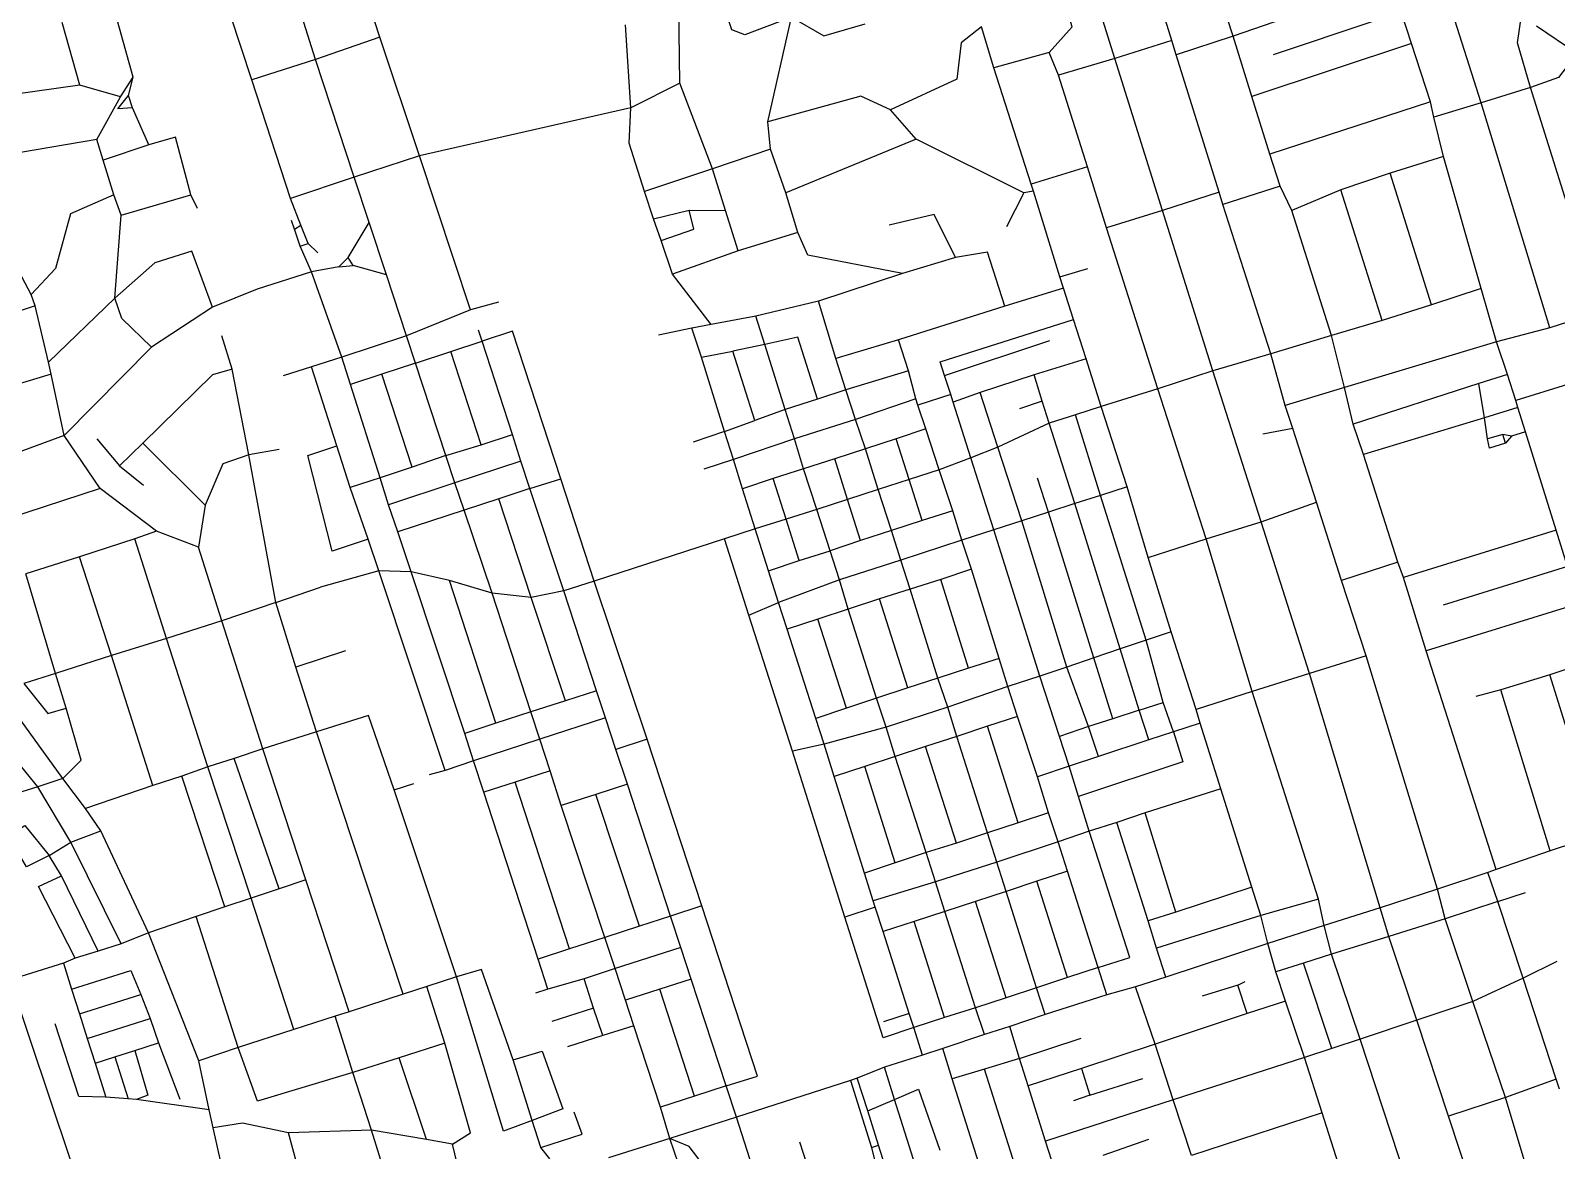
# Model space of a CAD drawing. Header units: metres. Extents: x 609554 to 651406, y 4826501 to 4857446.
# Drawn here: x 623561 to 625951, y 4836958 to 4838713 of the extents above; entities that cross this region are included whole.
import ezdxf

# ---------------------------------------------------------------- set-up
doc = ezdxf.new("R2010")
doc.units = ezdxf.units.M

msp = doc.modelspace()

# ---------------------------------------------------------------- linework, layer by layer
at = {"layer": 'ROADS'}
for points in [[(624752.7, 4838733.9), (624679.3, 4838706.1), (624659, 4838714.2), (624574.5, 4838968.8)], [(624107.5, 4838702.4), (624023.7, 4838960.5)], [(624007.2, 4838667.3), (623925.2, 4838928.3)], [(625348.2, 4838697.5), (625285.7, 4838898.8)], [(623907.1, 4838635.4), (623824.4, 4838887.7)], [(625156.2, 4838678.3), (625192.3, 4838718.9), (625143.8, 4838876.4)], [(625259, 4838669), (625192.4, 4838883.2)], [(624577.7, 4838630.3), (624576, 4838751), (624512.3, 4838845.3)], [(625444.3, 4838704.3), (625415.2, 4838794.1)], [(625723.9, 4838692.7), (625692.5, 4838789.3)], [(625832.8, 4838599.7), (625784.3, 4838752.2), (625806.9, 4838797.9)], [(623721.2, 4838639.6), (623684.9, 4838771.6)], [(625650.9, 4838775.5), (625444.3, 4838704.3)], [(625650.9, 4838775.5), (625664.9, 4838727.5), (625507.4, 4838674.6)], [(624715.6, 4838570), (624752.7, 4838733.9)], [(624752.7, 4838733.9), (624803.3, 4838704.6), (624868.2, 4838723.2)], [(625910.4, 4838623.8), (625890, 4838693.4), (625896, 4838736.6)], [(623637.7, 4838627.2), (623610, 4838725.7)], [(624501, 4838591.5), (624492.8, 4838722)], [(625050.4, 4838718.7), (625018.6, 4838693.4), (625011.7, 4838636.6), (624907.7, 4838588.8)], [(625069.7, 4838654.6), (625050.4, 4838718.7)], [(625982.8, 4838676.8), (625919.8, 4838719.6)], [(624107.5, 4838702.4), (624007.2, 4838667.3)], [(624170, 4838516.4), (624107.5, 4838702.4)], [(625348.2, 4838697.5), (625259, 4838669)], [(625355.2, 4838674.6), (625348.2, 4838697.5)], [(625444.3, 4838704.3), (625355.2, 4838674.6)], [(625473.8, 4838609.6), (625444.3, 4838704.3)], [(625723.9, 4838692.7), (625473.8, 4838609.6)], [(625753.6, 4838601.2), (625723.9, 4838692.7)], [(624007.2, 4838667.3), (623907.1, 4838635.4)], [(624067.6, 4838483.2), (624007.2, 4838667.3)], [(625156.2, 4838678.3), (625069.7, 4838654.6)], [(625170.7, 4838642.8), (625156.2, 4838678.3)], [(625259, 4838669), (625170.7, 4838642.8)], [(625334, 4838431.1), (625259, 4838669)], [(625422.8, 4838459.5), (625355.2, 4838674.6)], [(625982.8, 4838676.8), (625953.9, 4838639.3), (625910.4, 4838623.8)], [(623701.3, 4838609.1), (623721.2, 4838639.6)], [(623714, 4838611), (623721.2, 4838639.6)], [(623968, 4838449.6), (623907.1, 4838635.4)], [(625128.2, 4838472.3), (625069.7, 4838654.6)], [(625216.4, 4838499.5), (625170.7, 4838642.8)], [(623637.7, 4838627.2), (623496.1, 4838607.2)], [(623701.3, 4838609.1), (623637.7, 4838627.2)], [(623720.1, 4838591.9), (623697.4, 4838590.2), (623714, 4838611)], [(623720.1, 4838591.9), (623714, 4838611)], [(624577.7, 4838630.3), (624501, 4838591.5)], [(624628.6, 4838496.1), (624577.7, 4838630.3)], [(624907.7, 4838588.8), (624861, 4838609.9), (624715.6, 4838570)], [(625501.9, 4838519.2), (625473.8, 4838609.6)], [(625910.4, 4838623.8), (625832.8, 4838599.7)], [(626020.5, 4838272.5), (625910.4, 4838623.8)], [(623664.6, 4838542.2), (623701.3, 4838609.1)], [(623745.9, 4838534), (623720.1, 4838591.9)], [(624501, 4838591.5), (624170, 4838516.4)], [(624522.1, 4838460.4), (624498.4, 4838536.2), (624501, 4838591.5)], [(624947.7, 4838542.6), (624907.7, 4838588.8)], [(625753.6, 4838601.2), (625501.9, 4838519.2)], [(625759, 4838577.3), (625753.6, 4838601.2)], [(625832.8, 4838599.7), (625759, 4838577.3)], [(625940.5, 4838247.1), (625832.8, 4838599.7)], [(624719.5, 4838527.2), (624715.6, 4838570)], [(625774.1, 4838515.7), (625759, 4838577.3)], [(623664.6, 4838542.2), (623523.5, 4838518.3)], [(623674.1, 4838509.6), (623664.6, 4838542.2)], [(623811.5, 4838455.4), (623787.8, 4838545.7), (623745.9, 4838534)], [(624947.7, 4838542.6), (624743.5, 4838458.6)], [(625116.8, 4838458.6), (624947.7, 4838542.6)], [(623745.9, 4838534), (623674.1, 4838509.6)], [(624170, 4838516.4), (624067.6, 4838483.2)], [(624250, 4838275.4), (624170, 4838516.4)], [(624719.5, 4838527.2), (624628.6, 4838496.1)], [(624743.5, 4838458.6), (624719.5, 4838527.2)], [(625518.1, 4838468.8), (625501.9, 4838519.2)], [(625774.1, 4838515.7), (625690.6, 4838489.3)], [(625833, 4838308.8), (625774.1, 4838515.7)], [(623690.8, 4838455.6), (623674.1, 4838509.6)], [(624628.6, 4838496.1), (624522.1, 4838460.4)], [(624649.2, 4838431), (624628.6, 4838496.1)], [(625216.4, 4838499.5), (625128.2, 4838472.3)], [(625246.3, 4838403.6), (625216.4, 4838499.5)], [(624067.6, 4838483.2), (623968, 4838449.6)], [(624091.1, 4838412), (624067.6, 4838483.2)], [(625131.6, 4838461.1), (625128.2, 4838472.3)], [(625518.1, 4838468.8), (625428.4, 4838440.3)], [(625536.4, 4838430.6), (625518.1, 4838468.8)], [(625690.6, 4838489.3), (625613.3, 4838463.3)], [(625755, 4838283.1), (625690.6, 4838489.3)], [(623690.8, 4838455.6), (623623.3, 4838425.4), (623599.8, 4838339.9), (623561.7, 4838299.2)], [(623702.4, 4838423.6), (623690.8, 4838455.6)], [(623702.4, 4838423.6), (623811.5, 4838455.4)], [(623822.3, 4838434.1), (623811.5, 4838455.4)], [(623984.2, 4838408.1), (623968, 4838449.6)], [(624536.6, 4838418), (624522.1, 4838460.4)], [(624762.3, 4838396.6), (624743.5, 4838458.6)], [(625116.8, 4838458.6), (625089.3, 4838405.5)], [(625131.6, 4838461.1), (625116.8, 4838458.6)], [(625172.9, 4838326.9), (625131.6, 4838461.1)], [(625422.8, 4838459.5), (625334, 4838431.1)], [(625428.4, 4838440.3), (625422.8, 4838459.5)], [(625613.3, 4838463.3), (625536.4, 4838430.6)], [(625678.1, 4838258.7), (625613.3, 4838463.3)], [(623692.4, 4838293.7), (623702.4, 4838423.6)], [(624536.6, 4838418), (624592.4, 4838431.5)], [(624548.3, 4838383.9), (624599.7, 4838401.7), (624592.4, 4838431.5)], [(624592.4, 4838431.5), (624649.2, 4838431)], [(624669.3, 4838367.7), (624649.2, 4838431)], [(625009.5, 4838357.4), (624976.2, 4838424.5), (624905.6, 4838407.6)], [(625334, 4838431.1), (625246.3, 4838403.6)], [(625412.6, 4838179.8), (625334, 4838431.1)], [(625503.4, 4838206.1), (625428.4, 4838440.3)], [(625598.5, 4838234.9), (625536.4, 4838430.6)], [(623974.2, 4838401.4), (623969.6, 4838415.3)], [(623974.2, 4838401.4), (623984.2, 4838408.1)], [(623982.9, 4838374.9), (623974.2, 4838401.4)], [(623995.6, 4838378.9), (623984.2, 4838408.1)], [(624057.9, 4838357.1), (624091.1, 4838412)], [(624118.1, 4838330.2), (624091.1, 4838412)], [(624548.3, 4838383.9), (624536.6, 4838418)], [(624762.3, 4838396.6), (624669.3, 4838367.7)], [(624926.4, 4838331.9), (624778.4, 4838360.7), (624762.3, 4838396.6)], [(625326.4, 4838151.4), (625246.3, 4838403.6)], [(623561.7, 4838299.2), (623520, 4838378)], [(623982.9, 4838374.9), (623995.6, 4838378.9)], [(624000.5, 4838334.6), (623982.9, 4838374.9)], [(623995.6, 4838378.9), (624010.7, 4838364.5)], [(624566.4, 4838331.1), (624548.3, 4838383.9)], [(623845.5, 4838279.6), (623813.1, 4838367), (623755, 4838348.7), (623692.4, 4838293.7)], [(624043.3, 4838342.7), (624057.9, 4838357.1)], [(624066.1, 4838344.4), (624057.9, 4838357.1)], [(624669.3, 4838367.7), (624566.4, 4838331.1)], [(625009.5, 4838357.4), (624926.4, 4838331.9)], [(625086.7, 4838281), (625059.7, 4838365.6), (625009.5, 4838357.4)], [(624000.5, 4838334.6), (623915.7, 4838307.5)], [(624043.3, 4838342.7), (624000.5, 4838334.6)], [(624048.3, 4838200.9), (624000.5, 4838334.6)], [(624043.3, 4838342.7), (624066.1, 4838344.4)], [(624118.1, 4838330.2), (624066.1, 4838344.4)], [(624149.7, 4838234.6), (624118.1, 4838330.2)], [(624627, 4838252.3), (624566.4, 4838331.1)], [(624926.4, 4838331.9), (624794.7, 4838288.9)], [(625172.9, 4838326.9), (625217, 4838339.9)], [(625178.6, 4838309.2), (625172.9, 4838326.9)], [(623567.6, 4838281.7), (623561.7, 4838299.2)], [(623915.7, 4838307.5), (623845.5, 4838279.6)], [(625178.6, 4838309.2), (625086.7, 4838281)], [(625194.6, 4838259.9), (625178.6, 4838309.2)], [(625833, 4838308.8), (625755, 4838283.1)], [(625856.9, 4838224.8), (625833, 4838308.8)], [(623567.6, 4838281.7), (623525.2, 4838267.3)], [(623588.8, 4838193), (623567.6, 4838281.7)], [(623692.4, 4838293.7), (623588.8, 4838193)], [(623750.1, 4838216.8), (623703.4, 4838261.6), (623692.4, 4838293.7)], [(623845.5, 4838279.6), (623750.1, 4838216.8)], [(624250, 4838275.4), (624149.7, 4838234.6)], [(624293.7, 4838287.3), (624250, 4838275.4)], [(624794.7, 4838288.9), (624696.8, 4838265.1)], [(624821.9, 4838198.7), (624794.7, 4838288.9)], [(625086.7, 4838281), (624920.3, 4838227.9)], [(625755, 4838283.1), (625678.1, 4838258.7)], [(624627, 4838252.3), (624596.6, 4838246.2)], [(624696.8, 4838265.1), (624627, 4838252.3)], [(624710.8, 4838220.6), (624696.8, 4838265.1)], [(624992.3, 4838172.5), (624985.6, 4838193.7), (625194.6, 4838259.9)], [(625214.1, 4838198.4), (625194.6, 4838259.9)], [(625678.1, 4838258.7), (625598.5, 4838234.9)], [(626020.5, 4838272.5), (625940.5, 4838247.1)], [(623876.6, 4838182.1), (623860.2, 4838234.2)], [(624149.7, 4838234.6), (624048.3, 4838200.9)], [(624163.8, 4838191.7), (624149.7, 4838234.6)], [(624267.8, 4838226.1), (624262.2, 4838243.4)], [(624391.1, 4838010.1), (624315.6, 4838241.7), (624267.8, 4838226.1)], [(624596.6, 4838246.2), (624544.2, 4838235.7)], [(624611.4, 4838200.9), (624596.6, 4838246.2)], [(624793.6, 4838135.4), (624762.4, 4838232.4), (624710.8, 4838220.6)], [(624920.3, 4838227.9), (624821.9, 4838198.7)], [(624935.7, 4838179.8), (624920.3, 4838227.9)], [(624992.3, 4838172.5), (625157.5, 4838227.1)], [(625598.5, 4838234.9), (625503.4, 4838206.1)], [(625619, 4838153.3), (625598.5, 4838234.9)], [(625940.5, 4838247.1), (625856.9, 4838224.8)], [(623750.1, 4838216.8), (623613.1, 4838078.4)], [(624163.8, 4838191.7), (624218.7, 4838210.1)], [(624218.7, 4838210.1), (624267.8, 4838226.1)], [(624266.6, 4838063.7), (624218.7, 4838210.1)], [(624315.3, 4838079.6), (624267.8, 4838226.1)], [(624611.4, 4838200.9), (624660.5, 4838210.6)], [(624710.8, 4838220.6), (624660.5, 4838210.6)], [(624695, 4838101.9), (624660.5, 4838210.6)], [(624742.8, 4838118.9), (624710.8, 4838220.6)], [(625503.4, 4838206.1), (625412.6, 4838179.8)], [(625526.2, 4838125.5), (625503.4, 4838206.1)], [(625856.9, 4838224.8), (625619, 4838153.3)], [(625874.5, 4838174), (625856.9, 4838224.8)], [(623592.8, 4838174.5), (623588.8, 4838193)], [(623876.6, 4838182.1), (623845.8, 4838173.1), (623736.3, 4838066.2)], [(623902.7, 4838047.9), (623876.6, 4838182.1)], [(624000.5, 4838186.1), (623956.2, 4838172)], [(624048.3, 4838200.9), (624000.5, 4838186.1)], [(624040.4, 4838061.9), (624000.5, 4838186.1)], [(624061.7, 4838158.4), (624048.3, 4838200.9)], [(624163.8, 4838191.7), (624110.7, 4838174.4)], [(624211.3, 4838046.8), (624163.8, 4838191.7)], [(624647.7, 4838084.5), (624611.4, 4838200.9)], [(624837.8, 4838149.8), (624821.9, 4838198.7)], [(624935.7, 4838179.8), (624837.8, 4838149.8)], [(624947.3, 4838135.5), (624935.7, 4838179.8)], [(625214.1, 4838198.4), (625132.6, 4838173.2)], [(625237.9, 4838123.5), (625214.1, 4838198.4)], [(625412.6, 4838179.8), (625326.4, 4838151.4)], [(625488.2, 4837942.9), (625412.6, 4838179.8)], [(623592.8, 4838174.5), (623461.1, 4838134.5)], [(623613.1, 4838078.4), (623592.8, 4838174.5)], [(624110.7, 4838174.4), (624061.7, 4838158.4)], [(624108.1, 4838012), (624061.7, 4838158.4)], [(624158.3, 4838028.6), (624110.7, 4838174.4)], [(625002, 4838142.5), (624992.3, 4838172.5)], [(625132.6, 4838173.2), (625048.4, 4838145.4)], [(625145.4, 4838132.1), (625132.6, 4838173.2)], [(625829.4, 4838159.5), (625632.4, 4838096)], [(625874.5, 4838174), (625829.4, 4838159.5)], [(625838.4, 4838105.7), (625829.4, 4838159.5)], [(625887.1, 4838133.1), (625874.5, 4838174)], [(625968.3, 4838158.3), (625887.1, 4838133.1)], [(624793.6, 4838135.4), (624742.8, 4838118.9)], [(624837.8, 4838149.8), (624793.6, 4838135.4)], [(624852.9, 4838103.5), (624837.8, 4838149.8)], [(624947.3, 4838135.5), (624852.9, 4838103.5)], [(624950.5, 4838125.8), (624947.3, 4838135.5)], [(625002, 4838142.5), (624950.5, 4838125.8)], [(625006, 4838130.5), (625002, 4838142.5)], [(625048.4, 4838145.4), (625006, 4838130.5)], [(625076, 4838060.1), (625048.4, 4838145.4)], [(625145.4, 4838132.1), (625109.8, 4838119.9)], [(625156, 4838097.7), (625145.4, 4838132.1)], [(625326.4, 4838151.4), (625237.9, 4838123.5)], [(625402.2, 4837916.1), (625326.4, 4838151.4)], [(625619, 4838153.3), (625526.2, 4838125.5)], [(625632.4, 4838096), (625619, 4838153.3)], [(625890.5, 4838122.1), (625887.1, 4838133.1)], [(624742.8, 4838118.9), (624695, 4838101.9)], [(624757.2, 4838073.1), (624742.8, 4838118.9)], [(624962.9, 4838088.5), (624950.5, 4838125.8)], [(625033.4, 4838043.4), (625006, 4838130.5)], [(625197.6, 4838110.8), (625156, 4838097.7)], [(625237.9, 4838123.5), (625197.6, 4838110.8)], [(625236.8, 4837984.3), (625197.6, 4838110.8)], [(625278.2, 4837997.8), (625237.9, 4838123.5)], [(625537.8, 4838089.2), (625526.2, 4838125.5)], [(625890.5, 4838122.1), (625838.4, 4838105.7)], [(625902.6, 4838084.1), (625890.5, 4838122.1)], [(624647.7, 4838084.5), (624598.7, 4838067.6)], [(624647.7, 4838084.5), (624695, 4838101.9)], [(624661.5, 4838040.5), (624647.7, 4838084.5)], [(624852.9, 4838103.5), (624757.2, 4838073.1)], [(624868.5, 4838057.3), (624852.9, 4838103.5)], [(624962.9, 4838088.5), (624916.5, 4838073.1)], [(624984.1, 4838024.3), (624962.9, 4838088.5)], [(625156, 4838097.7), (625076, 4838060.1)], [(625196.3, 4837971.5), (625156, 4838097.7)], [(625537.8, 4838089.2), (625491.2, 4838080.1)], [(625574.9, 4837973.6), (625537.8, 4838089.2)], [(625648.6, 4838048.5), (625632.4, 4838096)], [(625838.4, 4838105.7), (625648.6, 4838048.5)], [(625842.8, 4838072.9), (625838.4, 4838105.7)], [(625902.6, 4838084.1), (625880.3, 4838077.2)], [(625950.7, 4837930.1), (625902.6, 4838084.1)], [(623613.1, 4838078.4), (623495.2, 4838035)], [(623669.8, 4837995.2), (623613.1, 4838078.4)], [(623664.2, 4838073.1), (623700, 4838030.9)], [(623736.3, 4838066.2), (623700, 4838030.9)], [(623833.9, 4837969.2), (623736.3, 4838066.2)], [(624089.6, 4837916), (624033, 4837896.9), (623995.1, 4838047.1), (624040.4, 4838061.9)], [(624061.3, 4837996.7), (624040.4, 4838061.9)], [(624211.3, 4838046.8), (624266.6, 4838063.7)], [(624266.6, 4838063.7), (624315.3, 4838079.6)], [(624328.7, 4838038), (624315.3, 4838079.6)], [(624757.2, 4838073.1), (624661.5, 4838040.5)], [(624771.2, 4838026.1), (624757.2, 4838073.1)], [(624916.5, 4838073.1), (624868.5, 4838057.3)], [(624936.8, 4838009.1), (624916.5, 4838073.1)], [(625076, 4838060.1), (625033.4, 4838043.4)], [(625113.6, 4837944.5), (625076, 4838060.1)], [(625866.7, 4838079.9), (625842.8, 4838072.9)], [(625871, 4838066.2), (625846.3, 4838058.2), (625842.8, 4838072.9)], [(625880.3, 4838077.2), (625866.7, 4838079.9)], [(625871, 4838066.2), (625866.7, 4838079.9)], [(625880.3, 4838077.2), (625871, 4838066.2)], [(623902.7, 4838047.9), (623861.8, 4838034), (623833.9, 4837969.2)], [(623950.1, 4838056.5), (623902.7, 4838047.9)], [(623945, 4837816.5), (623902.7, 4838047.9)], [(624211.3, 4838046.8), (624158.3, 4838028.6)], [(624225.4, 4838003.9), (624211.3, 4838046.8)], [(624328.7, 4838038), (624225.4, 4838003.9)], [(624342.9, 4837995), (624328.7, 4838038)], [(624661.5, 4838040.5), (624615.1, 4838025.5)], [(624675.9, 4837994.9), (624661.5, 4838040.5)], [(624820.3, 4838041.8), (624771.2, 4838026.1)], [(624868.5, 4838057.3), (624820.3, 4838041.8)], [(624840.6, 4837977.9), (624820.3, 4838041.8)], [(624888.6, 4837993.7), (624868.5, 4838057.3)], [(625033.4, 4838043.4), (624984.1, 4838024.3)], [(625069.6, 4837930.4), (625033.4, 4838043.4)], [(625702.6, 4837879.8), (625648.6, 4838048.5)], [(623700, 4838030.9), (623737.7, 4838000.2)], [(624108.1, 4838012), (624061.3, 4837996.7)], [(624158.3, 4838028.6), (624108.1, 4838012)], [(624121.5, 4837969.7), (624108.1, 4838012)], [(624771.2, 4838026.1), (624724, 4838010.6)], [(624792.3, 4837962.3), (624771.2, 4838026.1)], [(624984.1, 4838024.3), (624936.8, 4838009.1)], [(625005.4, 4837960.4), (624984.1, 4838024.3)], [(623669.8, 4837995.2), (623524.2, 4837947.7)], [(623757.7, 4837928.4), (623669.8, 4837995.2)], [(624089.6, 4837916), (624061.3, 4837996.7)], [(624225.4, 4838003.9), (624121.5, 4837969.7)], [(624239.8, 4837961.1), (624225.4, 4838003.9)], [(624342.9, 4837995), (624294.2, 4837979)], [(624342.9, 4837995), (624391.1, 4838010.1)], [(624396, 4837834.6), (624342.9, 4837995)], [(624443.3, 4837849.9), (624391.1, 4838010.1)], [(624724, 4838010.6), (624675.9, 4837994.9)], [(624695.8, 4837931.9), (624675.9, 4837994.9)], [(624744.5, 4837947.2), (624724, 4838010.6)], [(624888.6, 4837993.7), (624840.6, 4837977.9)], [(624936.8, 4838009.1), (624888.6, 4837993.7)], [(624909.2, 4837929.3), (624888.6, 4837993.7)], [(624957.2, 4837944.9), (624936.8, 4838009.1)], [(625155, 4837958), (625137.8, 4838011.6)], [(625278.2, 4837997.8), (625236.8, 4837984.3)], [(625311.3, 4837887), (625278.2, 4837997.8)], [(623833.9, 4837969.2), (623823.8, 4837903.2)], [(624135.7, 4837927.4), (624121.5, 4837969.7)], [(624294.2, 4837979), (624239.8, 4837961.1)], [(624344.6, 4837824.4), (624294.2, 4837979)], [(624840.6, 4837977.9), (624792.3, 4837962.3)], [(624860.9, 4837913.5), (624840.6, 4837977.9)], [(625196.3, 4837971.5), (625155, 4837958)], [(625236.8, 4837984.3), (625196.3, 4837971.5)], [(625267.4, 4837744), (625196.3, 4837971.5)], [(625308.1, 4837757.4), (625236.8, 4837984.3)], [(625488.2, 4837942.9), (625574.9, 4837973.6)], [(625614, 4837851.2), (625574.9, 4837973.6)], [(624239.8, 4837961.1), (624135.7, 4837927.4)], [(624283.6, 4837831.1), (624239.8, 4837961.1)], [(624744.5, 4837947.2), (624695.8, 4837931.9)], [(624792.3, 4837962.3), (624744.5, 4837947.2)], [(624764.6, 4837882.3), (624744.5, 4837947.2)], [(624813.1, 4837897.7), (624792.3, 4837962.3)], [(624957.2, 4837944.9), (624909.2, 4837929.3)], [(625005.4, 4837960.4), (624957.2, 4837944.9)], [(625019.4, 4837914.2), (625005.4, 4837960.4)], [(625113.6, 4837944.5), (625069.6, 4837930.4)], [(625155, 4837958), (625113.6, 4837944.5)], [(625183.7, 4837715.1), (625113.6, 4837944.5)], [(625226.2, 4837729.7), (625155, 4837958)], [(625402.2, 4837916.1), (625488.2, 4837942.9)], [(625564.3, 4837705.4), (625488.2, 4837942.9)], [(623757.7, 4837928.4), (623724, 4837916.3)], [(623823.8, 4837903.2), (623757.7, 4837928.4)], [(624156.9, 4837864.7), (624135.7, 4837927.4)], [(624695.8, 4837931.9), (624647.8, 4837916.2)], [(624716.4, 4837866.3), (624695.8, 4837931.9)], [(624909.2, 4837929.3), (624860.9, 4837913.5)], [(624924.1, 4837883.1), (624909.2, 4837929.3)], [(625069.6, 4837930.4), (625019.4, 4837914.2)], [(625141.7, 4837701.2), (625069.6, 4837930.4)], [(625950.7, 4837930.1), (625711.5, 4837855.5)], [(625968.5, 4837873.1), (625950.7, 4837930.1)], [(623724, 4837916.3), (623637.3, 4837888.2)], [(623773.5, 4837760.3), (623724, 4837916.3)], [(623860.3, 4837787.7), (623823.8, 4837903.2)], [(624106.2, 4837865.9), (624089.6, 4837916)], [(624647.8, 4837916.2), (624443.3, 4837849.9)], [(624685.8, 4837796.8), (624647.8, 4837916.2)], [(624764.6, 4837882.3), (624813.1, 4837897.7)], [(624860.9, 4837913.5), (624813.1, 4837897.7)], [(624827.6, 4837851.9), (624813.1, 4837897.7)], [(625019.4, 4837914.2), (624924.1, 4837883.1)], [(625034.6, 4837868.6), (625019.4, 4837914.2)], [(625311.3, 4837887), (625402.2, 4837916.1)], [(625474.5, 4837677.3), (625402.2, 4837916.1)], [(623637.3, 4837888.2), (623553.3, 4837861.3)], [(623687.4, 4837733.4), (623637.3, 4837888.2)], [(624716.4, 4837866.3), (624764.6, 4837882.3)], [(624924.1, 4837883.1), (624827.6, 4837851.9)], [(624938.6, 4837837.2), (624924.1, 4837883.1)], [(625034.6, 4837868.6), (624986.4, 4837852.8)], [(625077.8, 4837729), (625034.6, 4837868.6)], [(625347.2, 4837770.3), (625311.3, 4837887)], [(625702.6, 4837879.8), (625614, 4837851.2)], [(625711.5, 4837855.5), (625702.6, 4837879.8)], [(625968.5, 4837873.1), (625773.7, 4837812.3)], [(623599.6, 4837705.2), (623553.3, 4837861.3)], [(624106.2, 4837865.9), (624014.9, 4837840.7)], [(624156.9, 4837864.7), (624106.2, 4837865.9)], [(624210.2, 4837553.5), (624106.2, 4837865.9)], [(624216.6, 4837850.8), (624156.9, 4837864.7)], [(624240.9, 4837611), (624156.9, 4837864.7)], [(624283.6, 4837831.1), (624216.6, 4837850.8)], [(624289.7, 4837627.2), (624216.6, 4837850.8)], [(624443.3, 4837849.9), (624396, 4837834.6)], [(624526.4, 4837602.5), (624443.3, 4837849.9)], [(624732.4, 4837816.5), (624716.4, 4837866.3)], [(624827.6, 4837851.9), (624732.4, 4837816.5)], [(624841.4, 4837806), (624827.6, 4837851.9)], [(624986.4, 4837852.8), (624938.6, 4837837.2)], [(625029.8, 4837713.4), (624986.4, 4837852.8)], [(625652.8, 4837732.7), (625614, 4837851.2)], [(625746.6, 4837740.9), (625711.5, 4837855.5)], [(623945, 4837816.5), (624014.9, 4837840.7)], [(624344.6, 4837824.4), (624283.6, 4837831.1)], [(624344.5, 4837645), (624283.6, 4837831.1)], [(624396, 4837834.6), (624344.6, 4837824.4)], [(624398.5, 4837662.2), (624344.6, 4837824.4)], [(624447, 4837678), (624396, 4837834.6)], [(624890.5, 4837822.3), (624841.4, 4837806)], [(624938.6, 4837837.2), (624890.5, 4837822.3)], [(624935, 4837682.7), (624890.5, 4837822.3)], [(624981.9, 4837697.7), (624938.6, 4837837.2)], [(623945, 4837816.5), (623860.3, 4837787.7)], [(623975.9, 4837715.2), (623945, 4837816.5)], [(624685.8, 4837796.8), (624732.4, 4837816.5)], [(624754.3, 4837583.4), (624685.8, 4837796.8)], [(624745.8, 4837774.8), (624732.4, 4837816.5)], [(624841.4, 4837806), (624793.8, 4837790.4)], [(624885.8, 4837666.8), (624841.4, 4837806)], [(625986.5, 4837815.2), (625746.6, 4837740.9)], [(623860.3, 4837787.7), (623773.5, 4837760.3)], [(623924.4, 4837587.2), (623860.3, 4837787.7)], [(624793.8, 4837790.4), (624745.8, 4837774.8)], [(624790.9, 4837634.6), (624745.8, 4837774.8)], [(624839, 4837650.9), (624793.8, 4837790.4)], [(623773.5, 4837760.3), (623687.4, 4837733.4)], [(623838.3, 4837558.8), (623773.5, 4837760.3)], [(625308.1, 4837757.4), (625267.4, 4837744)], [(625347.2, 4837770.3), (625308.1, 4837757.4)], [(625335, 4837659.8), (625308.1, 4837757.4)], [(625386.3, 4837648.6), (625347.2, 4837770.3)], [(623687.4, 4837733.4), (623599.6, 4837705.2)], [(623752, 4837529.8), (623687.4, 4837733.4)], [(624054.2, 4837740.8), (623975.9, 4837715.2)], [(625077.8, 4837729), (625029.8, 4837713.4)], [(625091.7, 4837684.7), (625077.8, 4837729)], [(625226.2, 4837729.7), (625183.7, 4837715.1)], [(625267.4, 4837744), (625226.2, 4837729.7)], [(625255.8, 4837634.3), (625226.2, 4837729.7)], [(625297.3, 4837647.7), (625267.4, 4837744)], [(625652.8, 4837732.7), (625564.3, 4837705.4)], [(625764.7, 4837367.5), (625652.8, 4837732.7)], [(625856.5, 4837398.1), (625746.6, 4837740.9)], [(626012.8, 4837727.1), (625940.8, 4837703.1)], [(623599.6, 4837705.2), (623550.1, 4837689.5)], [(623616.1, 4837650.9), (623599.6, 4837705.2)], [(624008.3, 4837614.1), (623975.9, 4837715.2)], [(625029.8, 4837713.4), (624981.9, 4837697.7)], [(625183.7, 4837715.1), (625141.7, 4837701.2)], [(625217.9, 4837622), (625183.7, 4837715.1)], [(625564.3, 4837705.4), (625474.5, 4837677.3)], [(625674.7, 4837337.8), (625564.3, 4837705.4)], [(625940.8, 4837703.1), (625863.7, 4837679.5)], [(626004.4, 4837499.6), (625940.8, 4837703.1)], [(623611.1, 4837540.8), (623508, 4837683.4)], [(623550.1, 4837689.5), (623587.4, 4837642.8), (623616.1, 4837650.9)], [(624447, 4837678), (624398.5, 4837662.2)], [(624461.4, 4837635.7), (624447, 4837678)], [(624935, 4837682.7), (624885.8, 4837666.8)], [(624981.9, 4837697.7), (624935, 4837682.7)], [(624997.4, 4837652.7), (624981.9, 4837697.7)], [(625091.7, 4837684.7), (624997.4, 4837652.7)], [(625141.7, 4837701.2), (625091.7, 4837684.7)], [(625106.9, 4837638), (625091.7, 4837684.7)], [(625172.5, 4837606.3), (625141.7, 4837701.2)], [(625863.7, 4837679.5), (625824.7, 4837669.4)], [(625941, 4837427.1), (625863.7, 4837679.5)], [(624398.5, 4837662.2), (624344.5, 4837645)], [(624885.8, 4837666.8), (624839, 4837650.9)], [(624901, 4837621.1), (624885.8, 4837666.8)], [(625297.3, 4837647.7), (625335, 4837659.8)], [(625350.9, 4837613.6), (625335, 4837659.8)], [(625474.5, 4837677.3), (625386.3, 4837648.6)], [(625578.1, 4837351.8), (625474.5, 4837677.3)], [(623611.1, 4837540.8), (623639.7, 4837569.6), (623616.1, 4837650.9)], [(624130.2, 4837523), (624089.8, 4837639.4), (624008.3, 4837614.1)], [(624344.5, 4837645), (624289.7, 4837627.2)], [(624358.2, 4837602.4), (624344.5, 4837645)], [(624461.4, 4837635.7), (624358.2, 4837602.4)], [(624477.5, 4837586.4), (624461.4, 4837635.7)], [(624839, 4837650.9), (624790.9, 4837634.6)], [(624803.8, 4837594.7), (624790.9, 4837634.6)], [(624997.4, 4837652.7), (624901, 4837621.1)], [(625011.6, 4837606.7), (624997.4, 4837652.7)], [(625106.9, 4837638), (625059.4, 4837622.5)], [(625137.8, 4837543.1), (625106.9, 4837638)], [(625255.8, 4837634.3), (625217.9, 4837622)], [(625297.3, 4837647.7), (625255.8, 4837634.3)], [(625312.4, 4837601.3), (625297.3, 4837647.7)], [(625392.8, 4837627.4), (625386.3, 4837648.6)], [(623572, 4837527.7), (623505.8, 4837608.8)], [(624008.3, 4837614.1), (623924.4, 4837587.2)], [(624144.1, 4837202.8), (624008.3, 4837614.1)], [(624289.7, 4837627.2), (624240.9, 4837611)], [(624254.4, 4837568.4), (624240.9, 4837611)], [(624901, 4837621.1), (624803.8, 4837594.7)], [(624914.8, 4837575.4), (624901, 4837621.1)], [(625011.6, 4837606.7), (624962.6, 4837590.9)], [(625059.4, 4837622.5), (625011.6, 4837606.7)], [(625059.7, 4837455.6), (625011.6, 4837606.7)], [(625107.7, 4837471), (625059.4, 4837622.5)], [(625217.9, 4837622), (625172.5, 4837606.3)], [(625187.5, 4837559.9), (625172.5, 4837606.3)], [(625350.9, 4837613.6), (625365.8, 4837567), (625202.1, 4837512.6)], [(625233.3, 4837575.1), (625217.9, 4837622)], [(625350.9, 4837613.6), (625312.4, 4837601.3)], [(625392.8, 4837627.4), (625350.9, 4837613.6)], [(625425.2, 4837524.7), (625392.8, 4837627.4)], [(623924.4, 4837587.2), (623879.6, 4837572)], [(623991.8, 4837381.7), (623924.4, 4837587.2)], [(624358.2, 4837602.4), (624254.4, 4837568.4)], [(624374.6, 4837552.9), (624358.2, 4837602.4)], [(624526.4, 4837602.5), (624477.5, 4837586.4)], [(624495.5, 4837531.8), (624477.5, 4837586.4)], [(624612.2, 4837341.1), (624526.4, 4837602.5)], [(624803.8, 4837594.7), (624754.3, 4837583.4)], [(624836.4, 4837323.6), (624754.3, 4837583.4)], [(624819.7, 4837543.7), (624803.8, 4837594.7)], [(624962.6, 4837590.9), (624914.8, 4837575.4)], [(625011.1, 4837439.4), (624962.6, 4837590.9)], [(625312.4, 4837601.3), (625233.3, 4837575.1)], [(623838.3, 4837558.8), (623797.6, 4837544.6)], [(623879.6, 4837572), (623838.3, 4837558.8)], [(623906, 4837353.4), (623838.3, 4837558.8)], [(623950.2, 4837367.7), (623879.6, 4837572)], [(624254.4, 4837568.4), (624210.2, 4837553.5)], [(624270.6, 4837519.4), (624254.4, 4837568.4)], [(624867.3, 4837559.5), (624819.7, 4837543.7)], [(624914.8, 4837575.4), (624867.3, 4837559.5)], [(624914.8, 4837408.4), (624867.3, 4837559.5)], [(624963.4, 4837424.5), (624914.8, 4837575.4)], [(625187.5, 4837559.9), (625137.8, 4837543.1)], [(625233.3, 4837575.1), (625187.5, 4837559.9)], [(625202.1, 4837512.6), (625187.5, 4837559.9)], [(623611.1, 4837540.8), (623572, 4837527.7)], [(623646.8, 4837493.7), (623611.1, 4837540.8)], [(623797.6, 4837544.6), (623752, 4837529.8)], [(623865, 4837339.6), (623797.6, 4837544.6)], [(624210.2, 4837553.5), (624185.2, 4837546.3)], [(624319.9, 4837535.1), (624270.6, 4837519.4)], [(624374.6, 4837552.9), (624319.9, 4837535.1)], [(624405.1, 4837273.6), (624319.9, 4837535.1)], [(624392, 4837498.3), (624374.6, 4837552.9)], [(624867.1, 4837392.4), (624819.7, 4837543.7)], [(625155.2, 4837487.1), (625137.8, 4837543.1)], [(623572, 4837527.7), (623417.2, 4837479.7)], [(623623.7, 4837440.8), (623572, 4837527.7)], [(623752, 4837529.8), (623646.8, 4837493.7)], [(624130.2, 4837523), (624161.1, 4837532.8)], [(624227.7, 4837229.7), (624130.2, 4837523)], [(624355.6, 4837257.6), (624270.6, 4837519.4)], [(624446, 4837515.9), (624392, 4837498.3)], [(624495.5, 4837531.8), (624446, 4837515.9)], [(624514.7, 4837309.1), (624446, 4837515.9)], [(624562.9, 4837325), (624495.5, 4837531.8)], [(625218.9, 4837458.2), (625202.1, 4837512.6)], [(625425.2, 4837524.7), (625306.5, 4837486.7)], [(625474, 4837370.2), (625425.2, 4837524.7)], [(623670.9, 4837458.6), (623646.8, 4837493.7)], [(624460.4, 4837291.8), (624392, 4837498.3)], [(625155.2, 4837487.1), (625107.7, 4837471)], [(625170.2, 4837441.3), (625155.2, 4837487.1)], [(625306.5, 4837486.7), (625262.1, 4837472)], [(625354.7, 4837331.3), (625306.5, 4837486.7)], [(623589.9, 4837420.1), (623554.3, 4837402.1), (623526.2, 4837450.9), (623551.6, 4837466.8), (623589.9, 4837420.1)], [(625107.7, 4837471), (625059.7, 4837455.6)], [(625262.1, 4837472), (625218.9, 4837458.2)], [(625311.6, 4837317.6), (625262.1, 4837472)], [(623589.9, 4837420.1), (623623.7, 4837440.8)], [(623623.7, 4837440.8), (623670.9, 4837458.6)], [(623702.4, 4837281.4), (623623.7, 4837440.8)], [(623745.1, 4837298.9), (623670.9, 4837458.6)], [(625011.1, 4837439.4), (624963.4, 4837424.5)], [(625059.7, 4837455.6), (625011.1, 4837439.4)], [(625074.4, 4837409.8), (625059.7, 4837455.6)], [(625170.2, 4837441.3), (625074.4, 4837409.8)], [(625218.9, 4837458.2), (625170.2, 4837441.3)], [(625184.9, 4837395.5), (625170.2, 4837441.3)], [(625232.9, 4837244.4), (625282.5, 4837260.3), (625218.9, 4837458.2)], [(626018.7, 4837453), (625941, 4837427.1)], [(623609.2, 4837388.2), (623589.9, 4837420.1)], [(624963.4, 4837424.5), (624914.8, 4837408.4)], [(624978.1, 4837378.7), (624963.4, 4837424.5)], [(625941, 4837427.1), (625856.5, 4837398.1)], [(624914.8, 4837408.4), (624867.1, 4837392.4)], [(624880.7, 4837349.1), (624867.1, 4837392.4)], [(625074.4, 4837409.8), (624978.1, 4837378.7)], [(625088.8, 4837363.6), (625074.4, 4837409.8)], [(625184.9, 4837395.5), (625136.8, 4837379.7)], [(625232.9, 4837244.4), (625184.9, 4837395.5)], [(625843.4, 4837393.2), (625764.7, 4837367.5)], [(625856.5, 4837398.1), (625843.4, 4837393.2)], [(625859, 4837347.8), (625843.4, 4837393.2)], [(623630.5, 4837258.9), (623572.8, 4837371.7), (623609.2, 4837388.2)], [(623666.4, 4837270.2), (623609.2, 4837388.2)], [(623950.2, 4837367.7), (623906, 4837353.4)], [(623991.8, 4837381.7), (623950.2, 4837367.7)], [(624059.6, 4837175.2), (623991.8, 4837381.7)], [(624978.1, 4837378.7), (624880.7, 4837349.1)], [(624992.6, 4837332.5), (624978.1, 4837378.7)], [(625136.8, 4837379.7), (625088.8, 4837363.6)], [(625184.8, 4837228.9), (625136.8, 4837379.7)], [(625474, 4837370.2), (625354.7, 4837331.3)], [(625487.9, 4837325.9), (625474, 4837370.2)], [(625764.7, 4837367.5), (625674.7, 4837337.8)], [(625776.8, 4837320.8), (625764.7, 4837367.5)], [(623906, 4837353.4), (623865, 4837339.6)], [(623973.2, 4837147.3), (623906, 4837353.4)], [(624883.9, 4837339.1), (624880.7, 4837349.1)], [(625040.6, 4837348.2), (624992.6, 4837332.5)], [(625088.8, 4837363.6), (625040.6, 4837348.2)], [(625088.7, 4837197.2), (625040.6, 4837348.2)], [(625136.2, 4837212.9), (625088.8, 4837363.6)], [(625578.1, 4837351.8), (625487.9, 4837325.9)], [(625587.3, 4837310.4), (625578.1, 4837351.8)], [(625859, 4837347.8), (625776.8, 4837320.8)], [(625859, 4837347.8), (625902.7, 4837362.2)], [(625898.8, 4837227.9), (625859, 4837347.8)], [(623820, 4837324.5), (623745.1, 4837298.9)], [(623865, 4837339.6), (623820, 4837324.5)], [(623885.6, 4837119), (623820, 4837324.5)], [(624562.9, 4837325), (624514.7, 4837309.1)], [(624612.2, 4837341.1), (624562.9, 4837325)], [(624579.1, 4837276), (624562.9, 4837325)], [(624650.4, 4837059.2), (624699.5, 4837074.4), (624612.2, 4837341.1)], [(624883.9, 4837339.1), (624836.4, 4837323.6)], [(624944.4, 4837150.3), (624896.1, 4837134.4), (624836.4, 4837323.6)], [(624896, 4837300.9), (624883.9, 4837339.1)], [(624992.6, 4837332.5), (624944.6, 4837316.8)], [(625040.7, 4837181.5), (624992.6, 4837332.5)], [(625354.7, 4837331.3), (625311.6, 4837317.6)], [(625487.9, 4837325.9), (625324.6, 4837275)], [(625498.8, 4837282.1), (625487.9, 4837325.9)], [(625674.7, 4837337.8), (625587.3, 4837310.4)], [(625688.3, 4837292.9), (625674.7, 4837337.8)], [(625776.8, 4837320.8), (625688.3, 4837292.9)], [(625819.9, 4837191), (625776.8, 4837320.8)], [(623745.1, 4837298.9), (623702.4, 4837281.4)], [(623824, 4837098.1), (623745.1, 4837298.9)], [(624514.7, 4837309.1), (624460.4, 4837291.8)], [(624944.6, 4837316.8), (624896, 4837300.9)], [(624937, 4837172.5), (624896, 4837300.9)], [(624992.4, 4837166), (624944.6, 4837316.8)], [(625324.6, 4837275), (625311.6, 4837317.6)], [(625587.3, 4837310.4), (625498.8, 4837282.1)], [(625598.8, 4837265.5), (625587.3, 4837310.4)], [(623702.4, 4837281.4), (623666.4, 4837270.2)], [(624405.1, 4837273.6), (624355.6, 4837257.6)], [(624460.4, 4837291.8), (624405.1, 4837273.6)], [(624476.4, 4837242.8), (624460.4, 4837291.8)], [(624579.1, 4837276), (624476.4, 4837242.8)], [(624595.2, 4837226.5), (624579.1, 4837276)], [(625339.2, 4837229.6), (625324.6, 4837275)], [(625498.8, 4837282.1), (625339.2, 4837229.6)], [(625511.5, 4837237.7), (625498.8, 4837282.1)], [(625688.3, 4837292.9), (625598.8, 4837265.5)], [(625732.3, 4837161.8), (625688.3, 4837292.9)], [(623612, 4837251.2), (623528.4, 4837225)], [(623630.5, 4837258.9), (623612, 4837251.2)], [(623612, 4837251.2), (623624.6, 4837210.8)], [(623666.4, 4837270.2), (623630.5, 4837258.9)], [(624371.1, 4837210.6), (624355.6, 4837257.6)], [(625554.9, 4837251.4), (625511.5, 4837237.7)], [(625598.8, 4837265.5), (625554.9, 4837251.4)], [(625599, 4837117.7), (625554.9, 4837251.4)], [(625643.2, 4837132.2), (625598.8, 4837265.5)], [(625951.3, 4837253.9), (625898.8, 4837227.9)], [(623887.2, 4836816.6), (623685.2, 4836757.5), (623528.4, 4837225)], [(623624.6, 4837210.8), (623717.9, 4837239.9), (623733.3, 4837202.3)], [(624227.7, 4837229.7), (624181.5, 4837214.7)], [(624316.6, 4837099.6), (624266.8, 4837241.6), (624227.7, 4837229.7)], [(624346.4, 4837004.9), (624301.4, 4836988.1), (624227.7, 4837229.7)], [(624427.7, 4837226.9), (624371.1, 4837210.6)], [(624476.4, 4837242.8), (624427.7, 4837226.9)], [(624442.7, 4837181), (624427.7, 4837226.9)], [(624492.7, 4837193.1), (624476.4, 4837242.8)], [(624595.2, 4837226.5), (624546.1, 4837210.5)], [(624650.4, 4837059.2), (624595.2, 4837226.5)], [(625184.8, 4837228.9), (625136.2, 4837212.9)], [(625232.9, 4837244.4), (625184.8, 4837228.9)], [(625246.7, 4837201.5), (625232.9, 4837244.4)], [(625339.2, 4837229.6), (625291.6, 4837214)], [(625526.4, 4837191.9), (625511.5, 4837237.7)], [(625898.8, 4837227.9), (625819.9, 4837191)], [(625950.5, 4837069.7), (625898.8, 4837227.9)], [(623624.6, 4837210.8), (623637, 4837171.9)], [(623637, 4837171.9), (623733.3, 4837202.3)], [(623733.3, 4837202.3), (623747.9, 4837164.6)], [(624144.1, 4837202.8), (624059.6, 4837175.2)], [(624181.5, 4837214.7), (624144.1, 4837202.8)], [(624209.7, 4837126.1), (624181.5, 4837214.7)], [(624371.1, 4837210.6), (624351.6, 4837204.4)], [(624546.1, 4837210.5), (624492.7, 4837193.1)], [(624600.8, 4837042.9), (624546.1, 4837210.5)], [(625136.2, 4837212.9), (625088.7, 4837197.2)], [(625149.9, 4837170.9), (625136.2, 4837212.9)], [(625246.7, 4837201.5), (625149.9, 4837170.9)], [(625291.6, 4837214), (625246.7, 4837201.5)], [(625322.4, 4837124.4), (625291.6, 4837214)], [(625451.6, 4837216.8), (625396, 4837199.7)], [(625451.6, 4837216.8), (625463.2, 4837222.5)], [(625466.4, 4837172.4), (625451.6, 4837216.8)], [(624442.7, 4837181), (624377.2, 4837159.9)], [(624456.9, 4837137.9), (624442.7, 4837181)], [(624505.5, 4837153.2), (624492.7, 4837193.1)], [(625040.7, 4837181.5), (624992.4, 4837166)], [(625088.7, 4837197.2), (625040.7, 4837181.5)], [(625054.7, 4837139.3), (625040.7, 4837181.5)], [(625526.4, 4837191.9), (625466.4, 4837172.4)], [(625556.4, 4837103.7), (625526.4, 4837191.9)], [(625819.9, 4837191), (625732.3, 4837161.8)], [(625870.9, 4837040.8), (625819.9, 4837191)], [(623678.7, 4837041.1), (623636.1, 4837042.4), (623599.2, 4837156.3)], [(623637, 4837171.9), (623649.3, 4837133.4)], [(623649.3, 4837133.4), (623747.9, 4837164.6)], [(623747.9, 4837164.6), (623761.2, 4837126.3)], [(624037.9, 4837168.1), (623973.2, 4837147.3)], [(624059.6, 4837175.2), (624037.9, 4837168.1)], [(624065.5, 4837079.8), (624037.9, 4837168.1)], [(624505.5, 4837153.2), (624456.9, 4837137.9)], [(624547.3, 4837025.8), (624505.5, 4837153.2)], [(624937, 4837172.5), (624896.7, 4837159.6)], [(624944.4, 4837150.3), (624937, 4837172.5)], [(624992.4, 4837166), (624944.4, 4837150.3)], [(625094.4, 4837152.1), (625054.7, 4837139.3)], [(625149.9, 4837170.9), (625094.4, 4837152.1)], [(625109.9, 4837101.7), (625094.4, 4837152.1)], [(625466.4, 4837172.4), (625322.4, 4837124.4)], [(625732.3, 4837161.8), (625643.2, 4837132.2)], [(625781.8, 4837011.8), (625732.3, 4837161.8)], [(623649.3, 4837133.4), (623661.6, 4837094.8)], [(623973.2, 4837147.3), (623885.6, 4837119)], [(624456.9, 4837137.9), (624401.7, 4837120.4)], [(624957.8, 4837107.4), (624944.4, 4837150.3)], [(625054.7, 4837139.3), (624989.9, 4837117.8)], [(625109.9, 4837101.7), (625206.3, 4837133.6)], [(625643.2, 4837132.2), (625599, 4837117.7)], [(625728.3, 4836874.8), (625643.2, 4837132.2)], [(623661.6, 4837094.8), (623692.8, 4837104.7)], [(623692.8, 4837104.7), (623723.9, 4837114.6)], [(623692.8, 4837104.7), (623713.4, 4837038.8)], [(623723.9, 4837114.6), (623761.2, 4837126.3)], [(623723.9, 4837114.6), (623744.4, 4837044.4), (623726.6, 4837037.9)], [(623761.2, 4837126.3), (623794.6, 4837038.2)], [(623885.6, 4837119), (623824, 4837098.1)], [(624065.5, 4837079.8), (623916.3, 4837035), (623885.6, 4837119)], [(624209.7, 4837126.1), (624137.9, 4837103.2)], [(624221.8, 4836967.5), (624249.8, 4836985.3), (624209.7, 4837126.1)], [(624316.6, 4837099.6), (624362.2, 4837113.5), (624394.6, 4837023), (624346.4, 4837004.9)], [(624957.8, 4837107.4), (624898.5, 4837088.4)], [(624989.9, 4837117.8), (624957.8, 4837107.4)], [(625004.5, 4837070.1), (624989.9, 4837117.8)], [(625322.4, 4837124.4), (625206.8, 4837086.5)], [(625350.4, 4837037.1), (625322.4, 4837124.4)], [(625556.4, 4837103.7), (625350.4, 4837037.1)], [(625599, 4837117.7), (625556.4, 4837103.7)], [(625584, 4837016.6), (625556.4, 4837103.7)], [(623661.6, 4837094.8), (623678.7, 4837041.1)], [(623840.6, 4837021.3), (623824, 4837098.1)], [(624137.9, 4837103.2), (624065.5, 4837079.8)], [(624094.5, 4836989.8), (624065.5, 4837079.8)], [(624180.6, 4836975.2), (624137.9, 4837103.2)], [(624346.4, 4837004.9), (624316.6, 4837099.6)], [(624898.5, 4837088.4), (624855.3, 4837070.9)], [(624914.2, 4837037.7), (624898.5, 4837088.4)], [(625055.1, 4837085.2), (625004.5, 4837070.1)], [(625109.9, 4837101.7), (625055.1, 4837085.2)], [(625180.8, 4836688.2), (625055.1, 4837085.2)], [(625123.2, 4837059), (625109.9, 4837101.7)], [(625206.8, 4837086.5), (625123.2, 4837059)], [(625206.8, 4837086.5), (625220.1, 4837044.2)], [(624650.4, 4837059.2), (624600.8, 4837042.9)], [(624666.5, 4837009.9), (624650.4, 4837059.2)], [(624845.2, 4837067.7), (624666.5, 4837009.9)], [(624855.3, 4837070.9), (624845.2, 4837067.7)], [(624845.2, 4837067.7), (624877.9, 4836962.4)], [(624872.1, 4837019.8), (624855.3, 4837070.9)], [(625096.4, 4836779.3), (625004.5, 4837070.1)], [(625150.6, 4836972.2), (625123.2, 4837059)], [(625220.1, 4837044.2), (625302.9, 4837070.5)], [(625950.5, 4837069.7), (625870.9, 4837040.8)], [(625955.7, 4837054), (625950.5, 4837069.7)], [(623713.4, 4837038.8), (623678.7, 4837041.1)], [(623726.6, 4837037.9), (623713.4, 4837038.8)], [(623840.6, 4837021.3), (623726.6, 4837037.9)], [(624600.8, 4837042.9), (624547.3, 4837025.8)], [(624872.1, 4837019.8), (624914.2, 4837037.7)], [(624914.2, 4837037.7), (624951.7, 4837053.9), (624985, 4836958.3)], [(625018.4, 4836707.6), (624914.2, 4837037.7)], [(625350.4, 4837037.1), (625150.6, 4836972.2)], [(625220.1, 4837044.2), (625194.5, 4837035.4)], [(625379.2, 4836950), (625350.4, 4837037.1)], [(625870.9, 4837040.8), (625781.8, 4837011.8)], [(625909.6, 4836911.9), (625870.9, 4837040.8)], [(623846.7, 4836993.4), (623840.6, 4837021.3)], [(624359.9, 4836962.4), (624424.7, 4836983.1), (624412.2, 4837017.9)], [(624562.2, 4836976.8), (624547.3, 4837025.8)], [(624666.5, 4837009.9), (624562.2, 4836976.8)], [(624721.5, 4836838.9), (624666.5, 4837009.9)], [(624889, 4836966.1), (624872.1, 4837019.8)], [(625584, 4837016.6), (625379.2, 4836950)], [(625612.5, 4836926.6), (625584, 4837016.6)], [(625817.5, 4836903.7), (625781.8, 4837011.8)], [(623964.6, 4836985.4), (623892.7, 4837000.4), (623846.7, 4836993.4)], [(623859.4, 4836937.3), (623846.7, 4836993.4)], [(624094.5, 4836989.8), (623964.6, 4836985.4)], [(623978, 4836935.4), (623964.6, 4836985.4)], [(624114.2, 4836927.4), (624094.5, 4836989.8)], [(624180.6, 4836975.2), (624094.5, 4836989.8)], [(624359.9, 4836962.4), (624346.4, 4837004.9)], [(624221.8, 4836967.5), (624180.6, 4836975.2)], [(624233.2, 4836920), (624221.8, 4836967.5)], [(624374, 4836944.8), (624359.9, 4836962.4)], [(624562.2, 4836976.8), (624465.8, 4836946.2)], [(624868.3, 4836508.8), (624692.8, 4836763.8), (624595.9, 4836877.4), (624562.2, 4836976.8)], [(624743.1, 4836795.1), (624690.2, 4836836.2), (624592.5, 4836964.2), (624562.2, 4836976.8)], [(624787.8, 4836844.1), (624798.8, 4836869.4), (624765.8, 4836970.7)], [(624877.9, 4836962.4), (624889, 4836966.1)], [(624877.9, 4836962.4), (624892.2, 4836905.3), (624880.8, 4836883.4)], [(625018.4, 4836707.6), (624975.2, 4836693.9), (624889, 4836966.1)], [(625179.3, 4836883.3), (625150.6, 4836972.2)], [(625240.8, 4836950.5), (625312.3, 4836975.4)]]:
    msp.add_lwpolyline(points, dxfattribs=at)

doc.saveas('drawing.dxf')
